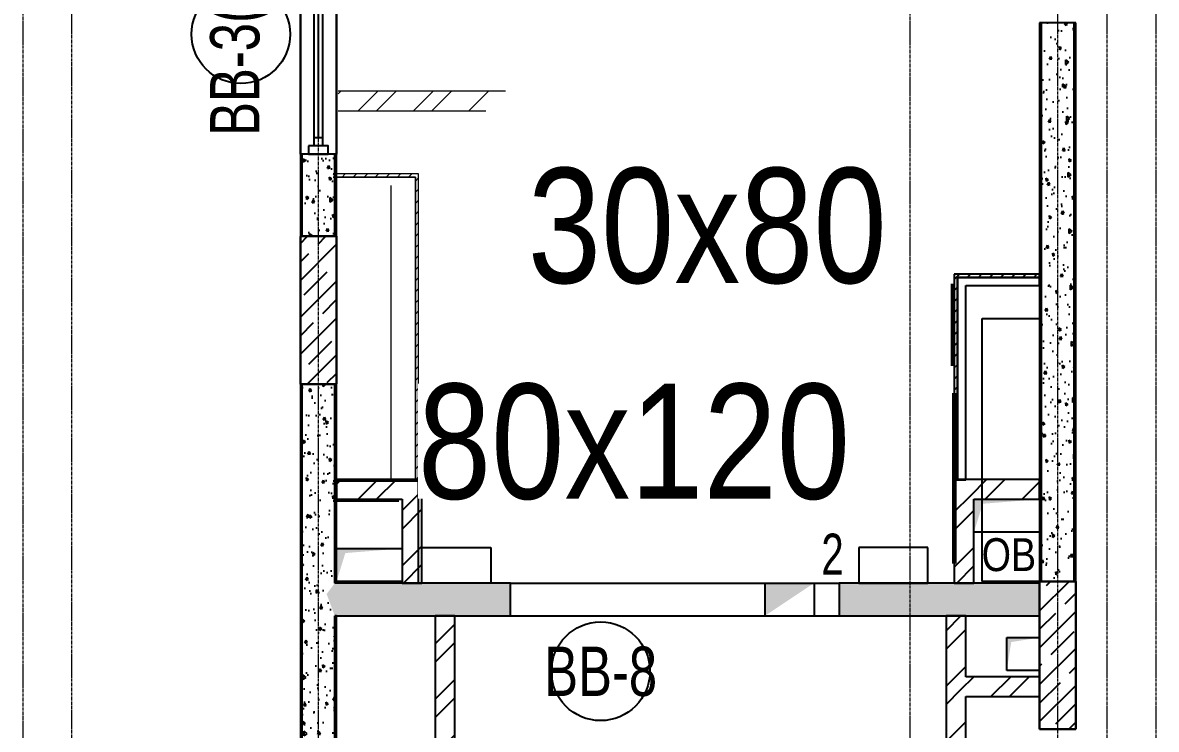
# Model space of a CAD drawing. Header units: millimetres. Extents: x -231292 to 573618, y -153144 to 564035.
# Drawn here: x 14903 to 21803, y 211066 to 215366 of the extents above; entities that cross this region are included whole.
import ezdxf
from ezdxf.enums import TextEntityAlignment as Align

# ---------------------------------------------------------------- set-up
doc = ezdxf.new("R2010")
doc.units = ezdxf.units.MM
doc.linetypes.add('CENTER2', pattern=[28.575, 19.05, -3.175, 3.175, -3.175])
doc.linetypes.add('HIDDEN2', pattern=[4.7625, 3.175, -1.5875])
doc.layers.get('0').update_dxf_attribs({"color": 250})
doc.layers.get('Defpoints').update_dxf_attribs({"color": 250})
for name, color, linetype, lineweight in [('11.10) плитка Установка люков', 190, 'Continuous', 60), ('11.10.2) люки', 30, 'Continuous', 60), ('11.10.3) Хаммер', 94, 'Continuous', 60), ('АР_Витраж', 250, 'Continuous', 13), ('АР_Витраж марка', 250, 'Continuous', 9), ('АР_Колонны', 250, 'Continuous', 35), ('АР_Отв. марка', 250, 'Continuous', 9), ('АР_Стены ГКЛ', 250, 'Continuous', 15), ('АР_Стены ЖБ', 250, 'Continuous', 35), ('АР_Стены кирпич', 250, 'Continuous', 20), ('АР_Стены ПЕНОблок', 250, 'Continuous', 20), ('АР_Тонкая', 250, 'Continuous', 5), ('АР_Штриховка', 250, 'Continuous', 0), ('ОВ_Отопление', 250, 'Continuous', 0), ('РД_Оси_100', 250, 'Continuous', 0), ('РД_проем_инж перемыч_фахверк', 250, 'Continuous', 18), ('СС_Отверстия', 250, 'Continuous', 9)]:
    doc.layers.add(name, color=color, linetype=linetype, lineweight=lineweight)
doc.layers.add('МАГНИТЫ', color=7, linetype='Continuous', lineweight=30, true_color=0xd100d1)
doc.layers.add('РД_Витраж_вн', color=250, linetype='Continuous')
doc.layers.add('РД_Проем', color=250, linetype='Continuous', lineweight=0, plot=False)
doc.styles.add('Arial0', font='arial.ttf')
doc.styles.add('Arial_09', font='ARIALN.TTF', dxfattribs={"width": 0.9})
doc.styles.add('style1', font='ARIALN.TTF')
pattern_1 = [(45, (-195344.93, 50353), (-168.3798, 168.3798), []), (45, (-195232.68, 50353), (-168.3798, 168.3798), [])]

# ---------------------------------------------------------------- blocks, each defined once
blk = doc.blocks.new('MOK-МаркаПроема инж.')
blk.add_line((-1.328, -1.754), (1.802, -1.754))
at = {"color": 0, "style": 'Arial0', "width": 0.7}
blk.add_attdef('АР-ПРОЕМ:Коробка', text='', height=2.5, dxfattribs=at).set_placement((0, 0), align=Align.MIDDLE)
blk = doc.blocks.new('МаркаВитража1')
at = {"layer": 'Defpoints'}
blk.add_circle((0, 0), 3, dxfattribs=at)
at = {"color": 0, "linetype": 'ByBlock', "lineweight": -2, "style": 'Arial_09', "width": 0.9}
blk.add_attdef('АР-ОКНО:НАИМЕНОВАНИЕ', text='', height=3, dxfattribs=at).set_placement((0, 0), align=Align.MIDDLE)
blk = doc.blocks.new('оси_рен')
at = {"layer": 'РД_Оси_100', "color": 251, "linetype": 'CENTER2', "true_color": 0x636466}
for points in [[(1201652.916, 223268.25), (1201652.916, 135558.25)], [(1201952.916, 135558.25), (1201952.916, 223268.25)], [(1203452.916, 135558.25), (1203452.916, 223268.25)], [(1207052.916, 223268.25), (1207052.916, 135558.25)], [(1207952.916, 135558.25), (1207952.916, 223268.25)], [(1208252.916, 135558.25), (1208252.916, 223268.25)], [(1208552.916, 135558.25), (1208552.916, 223268.25)]]:
    blk.add_lwpolyline(points, dxfattribs=at)

msp = doc.modelspace()

# ---------------------------------------------------------------- hatches: boundary and pattern name
at = {"layer": 'АР_Стены ГКЛ', "linetype": 'Continuous', "lineweight": 0, "true_color": 0x000000}
h = msp.add_hatch(dxfattribs=at)
h.set_pattern_fill('ANSI31', color=18, scale=15, style=0)
h.set_pattern_definition([(45, (8883.46, 173056.253), (-33.67596, 33.67596), [])])
h.paths.add_polyline_path([(16793.458, 214446.253), (16793.458, 214426.253), (17293.458, 214426.253), (17313.458, 214446.253)], flags=0)
h = msp.add_hatch(dxfattribs=at)
h.set_pattern_fill('ANSI31', color=18, scale=15, angle=-360, style=0)
h.set_pattern_definition([(45, (8883.46, 173056.253), (-33.67596, 33.67596), [])])
h.paths.add_polyline_path([(17313.458, 214446.253), (17293.458, 214426.253), (17293.458, 212576.253), (17313.458, 212576.253)], flags=0)
at = {"layer": 'АР_Стены ГКЛ', "linetype": 'Continuous', "lineweight": 25, "true_color": 0x000000}
h = msp.add_hatch(dxfattribs=at)
h.set_pattern_fill('ANSI31', color=18, scale=15, angle=-360, style=0)
h.set_pattern_definition([(45, (-195344.934, 50353), (-33.6759605, 33.6759605), [])])
h.paths.add_polyline_path([(20573.243, 213836.253), (20593.243, 213816.253), (21093.243, 213816.253), (21093.243, 213836.253)], flags=0)
h = msp.add_hatch(dxfattribs=at)
h.set_pattern_fill('ANSI31', color=18, scale=15, style=0)
h.set_pattern_definition([(45, (-195344.934, 50353), (-33.6759605, 33.6759605), [])])
h.paths.add_polyline_path([(20573.243, 212584.036), (20593.243, 212584.036), (20593.243, 213816.253), (20573.243, 213836.253)], flags=0)
at = {"layer": 'АР_Штриховка', "linetype": 'Continuous', "lineweight": 25, "true_color": 0x000000}
h = msp.add_hatch(dxfattribs=at)
h.set_pattern_fill('AR-CONC', color=18, angle=-315, style=0)
h.set_pattern_definition([(95, (-195344.93, 50353), (140.09465, 117.55338), [19.05, -209.55]), (40, (-195344.93, 50353), (-160.01845, 110.17673), [15.24, -167.64058]), (145.451445, (-195333.26, 50362.8), (-19.9238, 227.7301), [16.19001, -178.09024]), (91.1842, (-195380.85, 50388.92), (221.41024, 161.95341), [28.575, -314.325]), (141.63556, (-195362.4, 50402.42), (-7.08662, 342.82676), [24.28502, -267.1356]), (36.18415, (-195380.85, 50388.92), (-7.08662, 342.82676), [22.85997, -251.45973]), (66, (-195353.91, 50397.9), (179.51998, 34.89515), [19.05, -209.55]), (11, (-195353.91, 50397.9), (-86.53993, 173.94119), [15.24, -167.64]), (116.451445, (-195338.95, 50400.81), (92.98005, 208.83634), [16.19001, -178.08994]), (82.5, (-195344.934, 50353), (-57.605469, 61.973414), [0, -165.608, 0, -170.18, 0, -168.275]), (52.5, (-195344.93, 50353), (-23.589727, 118.087), [0, -97.028, 0, -161.798, 0, -64.135]), (12.5, (-195384.986, 50312.95), (99.927863, 91.826196), [0, -63.5, 0, -198.12, 0, -262.89]), (2.5, (-195402.95, 50294.99), (86.763904, 122.722393), [0, -82.55, 0, -131.572, 0, -186.69])])
h.paths.add_polyline_path([(16803.243, 217766.253), (16603.243, 217766.253), (16603.243, 217466.253), (16803.243, 217466.253)], flags=0)
h.paths.add_polyline_path([(16803.243, 214566.253), (16603.243, 214566.253), (16603.243, 214066.253), (16803.243, 214066.253)], flags=0)
h = msp.add_hatch(dxfattribs=at)
h.set_pattern_fill('AR-CONC', color=18, angle=45, style=0)
h.set_pattern_definition([(95, (-195344.93, 50353), (140.09465, 117.55338), [19.05, -209.55]), (40, (-195344.93, 50353), (-160.01845, 110.17673), [15.24, -167.64058]), (145.451445, (-195333.26, 50362.8), (-19.9238, 227.7301), [16.19001, -178.09024]), (91.1842, (-195380.85, 50388.92), (221.41024, 161.95341), [28.575, -314.325]), (141.63556, (-195362.4, 50402.42), (-7.08662, 342.82676), [24.28502, -267.1356]), (36.18415, (-195380.85, 50388.92), (-7.08662, 342.82676), [22.85997, -251.45973]), (66, (-195353.91, 50397.9), (179.51998, 34.89515), [19.05, -209.55]), (11, (-195353.91, 50397.9), (-86.53993, 173.94119), [15.24, -167.64]), (116.451445, (-195338.95, 50400.81), (92.98005, 208.83634), [16.19001, -178.08994]), (82.5, (-195344.934, 50353), (-57.605469, 61.973414), [0, -165.608, 0, -170.18, 0, -168.275]), (52.5, (-195344.93, 50353), (-23.589727, 118.087), [0, -97.028, 0, -161.798, 0, -64.135]), (12.5, (-195384.986, 50312.95), (99.927863, 91.826196), [0, -63.5, 0, -198.12, 0, -262.89]), (2.5, (-195402.95, 50294.99), (86.763904, 122.722393), [0, -82.55, 0, -131.572, 0, -186.69])])
h.paths.add_polyline_path([(21103.243, 211966.253), (21303.243, 211966.253), (21303.243, 215366.253), (21103.243, 215366.253)], flags=0)
at = {"layer": 'АР_Штриховка', "linetype": 'Continuous', "lineweight": 0}
h = msp.add_hatch(dxfattribs=at)
h.set_pattern_fill('ANSI32', color=256, scale=25, style=0)
h.set_pattern_definition([(45, (4122.55, 143075.1), (-168.3798, 168.3798), []), (45, (4234.8, 143075.1), (-168.3798, 168.3798), [])])
h.paths.add_polyline_path([(16822.553, 214950.113), (16822.553, 214830.113), (17722.553, 214830.113), (17842.553, 214950.113)], flags=0)
at = {"layer": 'АР_Штриховка', "linetype": 'Continuous', "lineweight": 25, "true_color": 0x000000}
h = msp.add_hatch(dxfattribs=at)
h.set_pattern_fill('AR-CONC', color=18, angle=-315, style=0)
h.set_pattern_definition([(95, (-195344.93, 50353), (140.09465, 117.55338), [19.05, -209.55]), (40, (-195344.93, 50353), (-160.01845, 110.17673), [15.24, -167.64058]), (145.451445, (-195333.26, 50362.8), (-19.9238, 227.7301), [16.19001, -178.09024]), (91.1842, (-195380.85, 50388.92), (221.41024, 161.95341), [28.575, -314.325]), (141.63556, (-195362.4, 50402.42), (-7.08662, 342.82676), [24.28502, -267.1356]), (36.18415, (-195380.85, 50388.92), (-7.08662, 342.82676), [22.85997, -251.45973]), (66, (-195353.91, 50397.9), (179.51998, 34.89515), [19.05, -209.55]), (11, (-195353.91, 50397.9), (-86.53993, 173.94119), [15.24, -167.64]), (116.451445, (-195338.95, 50400.81), (92.98005, 208.83634), [16.19001, -178.08994]), (82.5, (-195344.934, 50353), (-57.605469, 61.973414), [0, -165.608, 0, -170.18, 0, -168.275]), (52.5, (-195344.93, 50353), (-23.589727, 118.087), [0, -97.028, 0, -161.798, 0, -64.135]), (12.5, (-195384.986, 50312.95), (99.927863, 91.826196), [0, -63.5, 0, -198.12, 0, -262.89]), (2.5, (-195402.95, 50294.99), (86.763904, 122.722393), [0, -82.55, 0, -131.572, 0, -186.69])])
h.paths.add_polyline_path([(16803.243, 213166.253), (16603.243, 213166.253), (16603.243, 211956.253), (16753.243, 211889.586), (16803.243, 211956.253)], flags=0)
h.paths.add_polyline_path([(16803.243, 211756.253), (16753.243, 211889.586), (16603.243, 211956.253), (16603.243, 209666.253), (16803.243, 209666.253)], flags=0)
h = msp.add_hatch(dxfattribs=at)
h.set_pattern_fill('ANSI32', color=18, scale=25, style=0)
h.set_pattern_definition(pattern_1)
h.paths.add_polyline_path([(16813.243, 212586.253), (16813.243, 212466.253), (17213.243, 212466.253), (17333.243, 212586.253)], flags=0)
h = msp.add_hatch(dxfattribs=at)
h.set_pattern_fill('ANSI32', color=18, scale=25, angle=-360, style=0)
h.set_pattern_definition([(45, (-195344.93, 50353), (-168.3798, 168.3798), []), (45, (-195232.68, 50353), (-168.3798, 168.3798), [])])
h.paths.add_polyline_path([(17333.243, 212586.253), (17213.243, 212466.253), (17213.243, 211956.253), (17333.243, 211956.253)], flags=0)
h = msp.add_hatch(dxfattribs=at)
h.set_pattern_fill('ANSI32', color=18, scale=25, style=0)
h.set_pattern_definition([(45, (-195344.93, 50353), (-168.3798, 168.3798), []), (45, (-195232.68, 50353), (-168.3798, 168.3798), [])])
h.paths.add_polyline_path([(20693.243, 212466.253), (20573.243, 212586.253), (20573.243, 211956.253), (20693.243, 211956.253)], flags=0)
h = msp.add_hatch(dxfattribs=at)
h.set_pattern_fill('ANSI32', color=18, scale=25, style=0)
h.set_pattern_definition(pattern_1)
h.paths.add_polyline_path([(20573.243, 212586.253), (20693.243, 212466.253), (21093.243, 212466.253), (21093.243, 212586.253)], flags=0)
h = msp.add_hatch(dxfattribs=at)
h.set_pattern_fill('AR-CONC', color=18, angle=405, style=0)
h.set_pattern_definition([(95, (-195344.93, 50353), (140.09465, 117.55338), [19.05, -209.55]), (40, (-195344.93, 50353), (-160.01845, 110.17673), [15.24, -167.64058]), (145.451445, (-195333.26, 50362.8), (-19.9238, 227.7301), [16.19001, -178.09024]), (91.1842, (-195380.85, 50388.92), (221.41024, 161.95341), [28.575, -314.325]), (141.63556, (-195362.4, 50402.42), (-7.08662, 342.82676), [24.28502, -267.1356]), (36.18415, (-195380.85, 50388.92), (-7.08662, 342.82676), [22.85997, -251.45973]), (66, (-195353.91, 50397.9), (179.51998, 34.89515), [19.05, -209.55]), (11, (-195353.91, 50397.9), (-86.53993, 173.94119), [15.24, -167.64]), (116.451445, (-195338.95, 50400.81), (92.98005, 208.83634), [16.19001, -178.08994]), (82.5, (-195344.934, 50353), (-57.605469, 61.973414), [0, -165.608, 0, -170.18, 0, -168.275]), (52.5, (-195344.93, 50353), (-23.589727, 118.087), [0, -97.028, 0, -161.798, 0, -64.135]), (12.5, (-195384.986, 50312.95), (99.927863, 91.826196), [0, -63.5, 0, -198.12, 0, -262.89]), (2.5, (-195402.95, 50294.99), (86.763904, 122.722393), [0, -82.55, 0, -131.572, 0, -186.69])])
h.paths.add_polyline_path([(21093.243, 211756.253), (21093.243, 211956.253), (20693.243, 211956.253), (20693.243, 211756.253)], flags=0)
h.paths.add_polyline_path([(20693.243, 211756.253), (20693.243, 211956.253), (19873.243, 211956.253), (19873.243, 211756.253)], flags=0)
h.paths.add_polyline_path([(17873.243, 211756.253), (17873.243, 211956.253), (17213.243, 211956.253), (17213.243, 211756.253)], flags=0)
h.paths.add_polyline_path([(17213.243, 211756.253), (17213.243, 211956.253), (16803.243, 211956.253), (16753.243, 211889.586), (16803.243, 211756.253)], flags=0)
h = msp.add_hatch(dxfattribs=at)
h.set_pattern_fill('ANSI32', color=18, scale=25, angle=-360, style=0)
h.set_pattern_definition([(45, (-195344.93, 50353), (-168.3798, 168.3798), []), (45, (-195232.68, 50353), (-168.3798, 168.3798), [])])
h.paths.add_polyline_path([(17533.235, 211757.033), (17413.235, 211757.032), (17413.241, 209366.253), (17533.242, 209246.253)], flags=0)
h = msp.add_hatch(dxfattribs=at)
h.set_pattern_fill('ANSI32', color=18, scale=25, style=0)
h.set_pattern_definition([(45, (-195344.93, 50353), (-168.3798, 168.3798), []), (45, (-195232.68, 50353), (-168.3798, 168.3798), [])])
h.paths.add_polyline_path([(20523.241, 209146.253), (20643.241, 209266.253), (20643.241, 209346.253), (20523.241, 209346.253)], flags=0)
h.paths.add_polyline_path([(20523.243, 209946.253), (20643.243, 209946.253), (20643.243, 210066.253), (20523.243, 210066.253)], flags=0)
h.paths.add_polyline_path([(20523.244, 210666.254), (20643.244, 210666.253), (20643.246, 211266.254), (20613.246, 211306.254), (20523.246, 211266.254)], flags=0)
h.paths.add_polyline_path([(20523.246, 211266.254), (20613.246, 211306.254), (20643.246, 211386.254), (20643.247, 211756.621), (20523.247, 211756.622)], flags=0)
h = msp.add_hatch(dxfattribs=at)
h.set_pattern_fill('ANSI32', color=18, scale=25, style=0)
h.set_pattern_definition(pattern_1)
h.paths.add_polyline_path([(20643.246, 211386.254), (20613.246, 211306.254), (20643.246, 211266.254), (21093.243, 211266.254), (21093.243, 211386.254)], flags=0)
at = {"layer": 'СС_Отверстия', "linetype": 'Continuous', "lineweight": 25, "true_color": 0x000000}
for points in [[(19720.007, 211956.253), (19420.007, 211956.253), (19570.007, 211856.253)], [(19420.007, 211956.253), (19420.007, 211756.253), (19570.007, 211856.253)]]:
    msp.add_hatch(color=18, dxfattribs=at).paths.add_polyline_path(points, flags=0)

# ---------------------------------------------------------------- linework, layer by layer
at = {"color": 18, "linetype": 'Continuous', "lineweight": 25, "true_color": 0x000000}
for p, q in [((20693.243, 212266.253), (20693.243, 212466.253)), ((20693.243, 212466.253), (21093.243, 212466.253)), ((20693.243, 212266.253), (20693.243, 212466.253)), ((20693.243, 212466.253), (21093.243, 212466.253)), ((21093.243, 212466.253), (21093.243, 212266.253)), ((21093.243, 212466.253), (21093.243, 212266.253)), ((21093.243, 212266.253), (20693.243, 212266.253)), ((21093.243, 212266.253), (20693.243, 212266.253)), ((16813.243, 211966.253), (16813.243, 212166.253)), ((16813.243, 212166.253), (17213.243, 212166.253)), ((16813.243, 211966.253), (16813.243, 212166.253)), ((16813.243, 212166.253), (17213.243, 212166.253)), ((17213.243, 212166.253), (17213.243, 211966.253)), ((17213.243, 212166.253), (17213.243, 211966.253)), ((17213.243, 211966.253), (16813.243, 211966.253)), ((17213.243, 211966.253), (16813.243, 211966.253)), ((20893.243, 211424.547), (20893.243, 211624.547)), ((20893.243, 211624.547), (21093.243, 211624.547)), ((20893.243, 211424.547), (20893.243, 211624.547)), ((20893.243, 211624.547), (21093.243, 211624.547)), ((21093.243, 211624.547), (21093.243, 211424.547)), ((21093.243, 211624.547), (21093.243, 211424.547)), ((21093.243, 211424.547), (20893.243, 211424.547)), ((21093.243, 211424.547), (20893.243, 211424.547))]:
    msp.add_line(p, q, dxfattribs=at)
for points in [[(20693.243, 212266.253), (20693.243, 212466.253), (20747.102, 212438.937), (21093.243, 212466.253)], [(20693.243, 212266.253), (20693.243, 212466.253), (20747.102, 212438.937), (21093.243, 212466.253)], [(16813.243, 211966.253), (16813.243, 212166.253), (16867.102, 212138.937), (17213.243, 212166.253)], [(16813.243, 211966.253), (16813.243, 212166.253), (16867.102, 212138.937), (17213.243, 212166.253)], [(20893.243, 211424.547), (20893.243, 211624.547), (20920.173, 211597.231), (21093.243, 211624.547)], [(20893.243, 211424.547), (20893.243, 211624.547), (20920.173, 211597.231), (21093.243, 211624.547)]]:
    msp.add_solid(points, dxfattribs=at)
at = {"layer": '11.10.2) люки'}
msp.add_lwpolyline([(20565.67, 213777.231), (20565.67, 213277.231)], dxfattribs=at)
at = {"layer": '11.10.3) Хаммер'}
msp.add_lwpolyline([(20573.243, 213110.871), (20573.243, 212075.869)], dxfattribs=at)
at = {"layer": 'АР_Витраж', "color": 18, "linetype": 'Continuous', "lineweight": 25, "true_color": 0x000000}
for p, q in [((16593.243, 214566.253), (16593.243, 216216.253)), ((16813.243, 214566.253), (16813.243, 216216.253)), ((16703.243, 214666.253), (16703.243, 216116.253)), ((16728.243, 214666.253), (16678.243, 214666.253))]:
    msp.add_line(p, q, dxfattribs=at)
for points in [[(16728.243, 214616.253), (16678.243, 214616.253), (16678.243, 216166.253), (16728.243, 216166.253)], [(16643.243, 214616.253), (16643.243, 214566.253), (16763.243, 214566.253), (16763.243, 214616.253)]]:
    msp.add_lwpolyline(points, close=True, dxfattribs=at)
at = {"layer": 'АР_Колонны', "color": 18, "linetype": 'HIDDEN2', "lineweight": 25, "true_color": 0x000000}
for p, q in [((16593.243, 214066.253), (16813.243, 214066.253)), ((16593.243, 213166.253), (16593.243, 214066.253)), ((16813.243, 214066.253), (16813.243, 213166.253)), ((16813.243, 213166.253), (16593.243, 213166.253)), ((21093.243, 211966.253), (21313.243, 211966.253)), ((21093.243, 211066.253), (21093.243, 211966.253)), ((21313.243, 211966.253), (21313.243, 211066.253)), ((21313.243, 211066.253), (21093.243, 211066.253))]:
    msp.add_line(p, q, dxfattribs=at)
at = {"layer": 'АР_Колонны', "color": 18, "linetype": 'Continuous', "lineweight": 25, "true_color": 0x000000}
for p, q in [((16813.243, 214066.253), (16593.243, 214066.253)), ((16593.243, 214066.253), (16593.243, 213166.253)), ((16813.243, 214066.253), (16593.243, 214066.253)), ((16593.243, 214066.253), (16593.243, 213166.253)), ((16813.243, 213166.253), (16813.243, 214066.253)), ((16813.243, 213166.253), (16813.243, 214066.253)), ((16593.243, 213166.253), (16813.243, 213166.253)), ((16593.243, 213166.253), (16813.243, 213166.253)), ((21313.243, 211966.253), (21093.243, 211966.253)), ((21093.243, 211966.253), (21093.243, 211066.253)), ((21313.243, 211966.253), (21093.243, 211966.253)), ((21093.243, 211966.253), (21093.243, 211066.253)), ((21313.243, 211066.253), (21313.243, 211966.253)), ((21313.243, 211066.253), (21313.243, 211966.253)), ((21093.243, 211066.253), (21313.243, 211066.253)), ((21093.243, 211066.253), (21313.243, 211066.253))]:
    msp.add_line(p, q, dxfattribs=at)
at = {"layer": 'АР_Стены ГКЛ', "color": 18, "linetype": 'Continuous', "lineweight": 5, "true_color": 0x000000}
for p, q in [((17313.458, 214446.253), (16793.458, 214446.253)), ((17293.458, 214426.253), (16793.458, 214426.253)), ((16793.458, 214426.253), (17293.458, 214426.253)), ((17293.458, 212576.253), (17293.458, 214426.253)), ((17293.458, 214426.253), (17293.458, 212576.253)), ((17313.458, 212576.253), (17313.458, 214446.253)), ((17243.458, 212576.253), (17293.458, 212576.253)), ((17293.458, 212576.253), (17313.458, 212576.253))]:
    msp.add_line(p, q, dxfattribs=at)
at = {"layer": 'АР_Стены ГКЛ', "color": 18, "linetype": 'Continuous', "lineweight": 25, "true_color": 0x000000}
for p, q in [((21093.243, 213836.253), (20573.243, 213836.253)), ((20573.243, 213836.253), (20573.243, 212584.036)), ((21093.243, 213816.253), (20593.243, 213816.253)), ((20593.243, 213816.253), (21093.243, 213816.253)), ((20593.243, 213816.253), (20593.243, 212584.036)), ((20593.243, 212584.036), (20593.243, 213816.253)), ((21093.243, 213816.253), (21093.243, 213836.253)), ((21093.243, 213766.253), (21093.243, 213816.253)), ((20643.243, 213766.253), (21093.243, 213766.253)), ((20643.243, 212584.036), (20643.243, 213766.253)), ((20573.243, 212584.036), (20593.243, 212584.036)), ((20593.243, 212584.036), (20643.243, 212584.036))]:
    msp.add_line(p, q, dxfattribs=at)
at = {"layer": 'АР_Стены ЖБ', "color": 18, "linetype": 'Continuous', "lineweight": 25, "true_color": 0x000000}
for p, q in [((16813.243, 214066.253), (16593.243, 214066.253)), ((16593.243, 214066.253), (16593.243, 213166.253)), ((16813.243, 213166.253), (16813.243, 214066.253)), ((16593.243, 213166.253), (16813.243, 213166.253)), ((21313.243, 211966.253), (21093.243, 211966.253)), ((21093.243, 211966.253), (21093.243, 211066.253)), ((21313.243, 211066.253), (21313.243, 211966.253)), ((21093.243, 211066.253), (21313.243, 211066.253))]:
    msp.add_line(p, q, dxfattribs=at)
at = {"layer": 'АР_Стены кирпич', "linetype": 'Continuous', "lineweight": 20}
for p, q in [((17842.553, 214950.113), (16822.553, 214950.113)), ((16822.553, 214830.113), (17722.553, 214830.113))]:
    msp.add_line(p, q, dxfattribs=at)
at = {"layer": 'АР_Стены кирпич', "color": 18, "linetype": 'Continuous', "lineweight": 25, "true_color": 0x000000}
for p, q in [((17313.458, 212576.253), (16793.458, 212576.253)), ((16813.243, 212586.253), (16813.243, 212466.253)), ((17333.243, 212586.253), (16813.243, 212586.253)), ((17313.463, 211956.253), (17313.458, 212576.253)), ((17333.243, 211956.253), (17333.243, 212586.253)), ((20573.243, 212586.253), (20573.243, 211956.253)), ((21093.243, 212586.253), (20573.243, 212586.253)), ((21093.243, 212466.253), (21093.243, 212586.253)), ((16813.243, 212466.253), (17213.243, 212466.253)), ((17213.243, 212466.253), (17213.243, 211956.253)), ((20693.243, 211956.253), (20693.243, 212466.253)), ((20693.243, 212466.253), (21093.243, 212466.253)), ((16793.458, 212456.253), (17193.458, 212456.253)), ((17213.243, 211956.253), (17333.243, 211956.253)), ((20573.243, 211956.253), (20693.243, 211956.253)), ((17533.235, 211757.033), (17413.235, 211757.032)), ((17413.235, 211757.032), (17413.241, 209366.253)), ((17533.242, 209246.253), (17533.235, 211757.033)), ((20523.247, 211756.622), (20523.246, 211266.254)), ((20643.247, 211756.621), (20523.247, 211756.622)), ((20643.246, 211386.254), (20643.247, 211756.621)), ((21093.243, 211386.254), (20643.246, 211386.254)), ((21093.243, 211266.254), (21093.243, 211386.254)), ((20523.246, 211266.254), (20523.244, 210666.254)), ((20643.244, 210666.253), (20643.246, 211266.254)), ((20643.246, 211266.254), (21093.243, 211266.254))]:
    msp.add_line(p, q, dxfattribs=at)
at = {"layer": 'АР_Стены ПЕНОблок', "color": 18, "linetype": 'Continuous', "lineweight": 25, "true_color": 0x000000}
for p, q in [((21303.243, 215366.253), (21103.243, 215366.253)), ((21103.243, 215366.253), (21103.243, 211966.253)), ((21303.243, 211966.253), (21303.243, 215366.253)), ((16803.243, 214566.253), (16603.243, 214566.253)), ((16603.243, 214566.253), (16603.243, 214066.253)), ((16803.243, 214066.253), (16803.243, 214566.253)), ((16603.243, 214066.253), (16803.243, 214066.253)), ((16803.243, 213166.253), (16603.243, 213166.253)), ((16603.243, 213166.253), (16603.243, 211956.253)), ((16803.243, 211956.253), (16803.243, 213166.253)), ((16603.243, 211956.253), (16603.243, 209666.253)), ((17213.243, 211956.253), (16803.243, 211956.253)), ((17873.243, 211956.253), (17213.243, 211956.253)), ((17873.243, 211756.253), (17873.243, 211956.253)), ((20693.243, 211956.253), (19873.243, 211956.253)), ((19873.243, 211956.253), (19873.243, 211756.253)), ((21093.243, 211956.253), (20693.243, 211956.253)), ((21093.243, 211756.253), (21093.243, 211956.253)), ((21103.243, 211966.253), (21303.243, 211966.253)), ((16803.243, 209666.253), (16803.243, 211756.253)), ((16803.243, 211756.253), (17213.243, 211756.253)), ((17213.243, 211756.253), (17873.243, 211756.253)), ((19873.243, 211756.253), (20693.243, 211756.253)), ((20693.243, 211756.253), (21093.243, 211756.253))]:
    msp.add_line(p, q, dxfattribs=at)
at = {"layer": 'АР_Тонкая', "color": 18, "linetype": 'Continuous', "lineweight": 25, "true_color": 0x000000}
for p, q in [((21103.243, 215366.253), (21093.243, 215366.253)), ((21093.243, 215366.253), (21093.243, 211966.253)), ((21103.243, 211966.253), (21103.243, 215366.253)), ((21313.243, 215366.253), (21303.243, 215366.253)), ((21303.243, 215366.253), (21303.243, 211966.253)), ((21313.243, 211966.253), (21313.243, 215366.253)), ((16603.243, 214566.253), (16593.243, 214566.253)), ((16593.243, 214566.253), (16593.243, 214066.253)), ((16603.243, 214066.253), (16603.243, 214566.253)), ((16813.243, 214566.253), (16803.243, 214566.253)), ((16803.243, 214566.253), (16803.243, 214066.253)), ((16813.243, 214066.253), (16813.243, 214566.253)), ((16593.243, 214066.253), (16603.243, 214066.253)), ((16803.243, 214066.253), (16813.243, 214066.253)), ((16603.243, 213166.253), (16593.243, 213166.253)), ((16593.243, 213166.253), (16593.243, 211956.253)), ((16603.243, 211956.253), (16603.243, 213166.253)), ((16813.243, 213166.253), (16803.243, 213166.253)), ((16803.243, 213166.253), (16803.243, 211956.253)), ((16813.243, 211956.253), (16813.243, 213166.253)), ((16593.243, 211956.253), (16593.243, 209666.253)), ((16603.243, 209666.253), (16603.243, 211956.253)), ((21093.243, 211966.253), (21103.243, 211966.253)), ((21303.243, 211966.253), (21313.243, 211966.253)), ((16813.243, 211756.253), (16803.243, 211756.253)), ((16803.243, 211756.253), (16803.243, 209666.253)), ((16813.243, 209666.253), (16813.243, 211756.253))]:
    msp.add_line(p, q, dxfattribs=at)
at = {"layer": 'АР_Штриховка', "color": 18, "linetype": 'Continuous', "lineweight": 25, "true_color": 0x000000}
for p, q in [((16593.243, 214022.303), (16637.193, 214066.253)), ((16701.364, 214018.17), (16749.447, 214066.253)), ((16593.243, 213797.796), (16813.243, 214017.796)), ((16593.243, 213910.049), (16645.237, 213962.044)), ((16617.174, 213709.474), (16757.49, 213849.79)), ((16593.243, 213573.29), (16813.243, 213793.29)), ((16729.427, 213597.221), (16813.243, 213681.037)), ((16593.243, 213348.783), (16813.243, 213568.783)), ((16593.243, 213461.037), (16673.301, 213541.094)), ((16645.237, 213288.524), (16785.554, 213428.841)), ((16635.219, 213166.253), (16813.243, 213344.277)), ((16757.49, 213176.271), (16813.243, 213232.024)), ((21093.243, 211787.111), (21272.385, 211966.253)), ((21135.365, 211941.486), (21160.132, 211966.253)), ((21247.618, 211829.233), (21313.243, 211894.857)), ((21093.243, 211562.604), (21313.243, 211782.604)), ((21093.243, 211674.857), (21191.492, 211773.106)), ((21163.429, 211520.536), (21303.745, 211660.853)), ((21093.243, 211338.098), (21313.243, 211558.098)), ((21093.243, 211450.351), (21107.302, 211464.41)), ((21275.682, 211408.283), (21313.243, 211445.844)), ((21093.243, 211225.844), (21219.555, 211352.157)), ((21093.243, 211113.591), (21313.243, 211333.591)), ((21191.492, 211099.587), (21313.243, 211221.338)), ((21270.411, 211066.253), (21313.243, 211109.085))]:
    msp.add_line(p, q, dxfattribs=at)
at = {"layer": 'МАГНИТЫ', "color": 18, "lineweight": 25, "true_color": 0x000000}
for p, q in [((17333.244, 211956.253), (17333.244, 212172.925)), ((17333.244, 212172.925), (17752.918, 212172.925)), ((17752.918, 212172.925), (17752.918, 211956.253)), ((20413.244, 212172.925), (19993.57, 212172.925)), ((19993.57, 212172.925), (19993.57, 211956.253)), ((20413.244, 211956.253), (20413.244, 212172.925)), ((17752.918, 211956.253), (17333.244, 211956.253)), ((19993.57, 211956.253), (20413.244, 211956.253))]:
    msp.add_line(p, q, dxfattribs=at)
at = {"layer": 'ОВ_Отопление', "color": 18, "true_color": 0x000000}
for p, q in [((17143.458, 214376.253), (17143.458, 212576.253)), ((17143.458, 212576.253), (16793.458, 212576.253))]:
    msp.add_line(p, q, dxfattribs=at)
at = {"layer": 'ОВ_Отопление', "color": 18, "lineweight": 25, "true_color": 0x000000}
for p, q in [((20743.243, 211966.253), (20743.243, 213566.253)), ((20743.243, 213566.253), (21093.243, 213566.253)), ((21093.243, 213566.253), (21093.243, 211966.253)), ((21093.243, 211966.253), (20743.243, 211966.253))]:
    msp.add_line(p, q, dxfattribs=at)
at = {"layer": 'РД_Витраж_вн', "color": 18, "linetype": 'Continuous', "lineweight": 25, "true_color": 0x000000}
for p, q in [((16593.243, 217466.253), (16593.243, 214566.253)), ((16813.243, 217466.253), (16813.243, 214566.253)), ((17873.243, 211956.253), (19873.243, 211956.253)), ((17873.243, 211756.253), (19873.243, 211756.253))]:
    msp.add_line(p, q, dxfattribs=at)
at = {"layer": 'РД_Проем', "color": 18, "linetype": 'Continuous', "lineweight": 25, "true_color": 0x000000}
for p, q in [((16593.243, 217466.253), (16593.243, 214566.253)), ((16813.243, 217466.253), (16813.243, 214566.253)), ((17873.243, 211956.253), (19873.243, 211956.253)), ((17873.243, 211756.253), (19873.243, 211756.253))]:
    msp.add_line(p, q, dxfattribs=at)
at = {"layer": 'РД_проем_инж перемыч_фахверк', "color": 18, "linetype": 'Continuous', "lineweight": 25, "true_color": 0x000000}
for p, q in [((16593.243, 217466.253), (16593.243, 214566.253)), ((16813.243, 217466.253), (16813.243, 214566.253)), ((17873.243, 211956.253), (19873.243, 211956.253)), ((17873.243, 211756.253), (19873.243, 211756.253))]:
    msp.add_line(p, q, dxfattribs=at)
at = {"layer": 'СС_Отверстия', "color": 18, "linetype": 'Continuous', "lineweight": 25, "true_color": 0x000000}
for p, q in [((19420.007, 211956.253), (19720.007, 211956.253)), ((19420.007, 211956.253), (19420.007, 211756.253)), ((19720.007, 211956.253), (19720.007, 211756.253)), ((19420.007, 211756.253), (19720.007, 211756.253))]:
    msp.add_line(p, q, dxfattribs=at)

# ---------------------------------------------------------------- block references
at = {"rotation": 359.999868838025}
msp.add_blockref('оси_рен', (-1186750.035, 50655.808), dxfattribs=at)
at = {"layer": 'АР_Витраж марка', "color": 18, "linetype": 'Continuous', "lineweight": 25, "true_color": 0x000000, "xscale": 100, "yscale": 100, "zscale": 100, "rotation": 90.00000000000001}
msp.add_blockref('МаркаВитража1', (16231.313, 215295.872), dxfattribs=at).add_auto_attribs({'АР-ОКНО:НАИМЕНОВАНИЕ': 'ВВ-3(45)'})
at = {"layer": 'АР_Витраж марка', "color": 18, "linetype": 'Continuous', "lineweight": 25, "true_color": 0x000000, "xscale": 100, "yscale": 100, "zscale": 100}
msp.add_blockref('МаркаВитража1', (18421.071, 211419.347), dxfattribs=at).add_auto_attribs({'АР-ОКНО:НАИМЕНОВАНИЕ': 'ВВ-8'})
at = {"layer": 'АР_Отв. марка', "color": 18, "linetype": 'Continuous', "lineweight": 25, "true_color": 0x000000, "xscale": 100, "yscale": 100, "zscale": 100}
msp.add_blockref('MOK-МаркаПроема инж.', (19832.458, 212133.796, 580), dxfattribs=at).add_auto_attribs({'АР-ПРОЕМ:Коробка': '2'})

# ---------------------------------------------------------------- texts
at = {"layer": 'ОВ_Отопление', "color": 18, "lineweight": 25, "true_color": 0x000000, "style": 'style1'}
msp.add_text('ОВ', height=200, dxfattribs=at).set_placement((20740.402, 212029.175))

# ---------------------------------------------------------------- next in the draw order: texts
at = {"layer": '11.10) плитка Установка люков', "color": 176, "true_color": 0x00008a, "insert": (17308.598, 213168.98), "char_height": 700, "width": 1668.44707, "attachment_point": 1, "line_spacing_factor": 0.3, "style": 'style1', "bg_fill": 3, "box_fill_scale": 1, "bg_fill_color": 256, "bg_fill_transparency": 0}
msp.add_mtext('\\pxsm1;80х120', dxfattribs=at)
at = {"layer": '11.10.2) люки', "color": 176, "true_color": 0x00008a, "insert": (17977.643, 214482.36), "char_height": 700, "width": 1668.44707, "attachment_point": 1, "line_spacing_factor": 0.3, "style": 'style1', "bg_fill": 3, "box_fill_scale": 1, "bg_fill_color": 256, "bg_fill_transparency": 0}
msp.add_mtext('\\pxsm1;30х80', dxfattribs=at)

doc.saveas('drawing.dxf')
